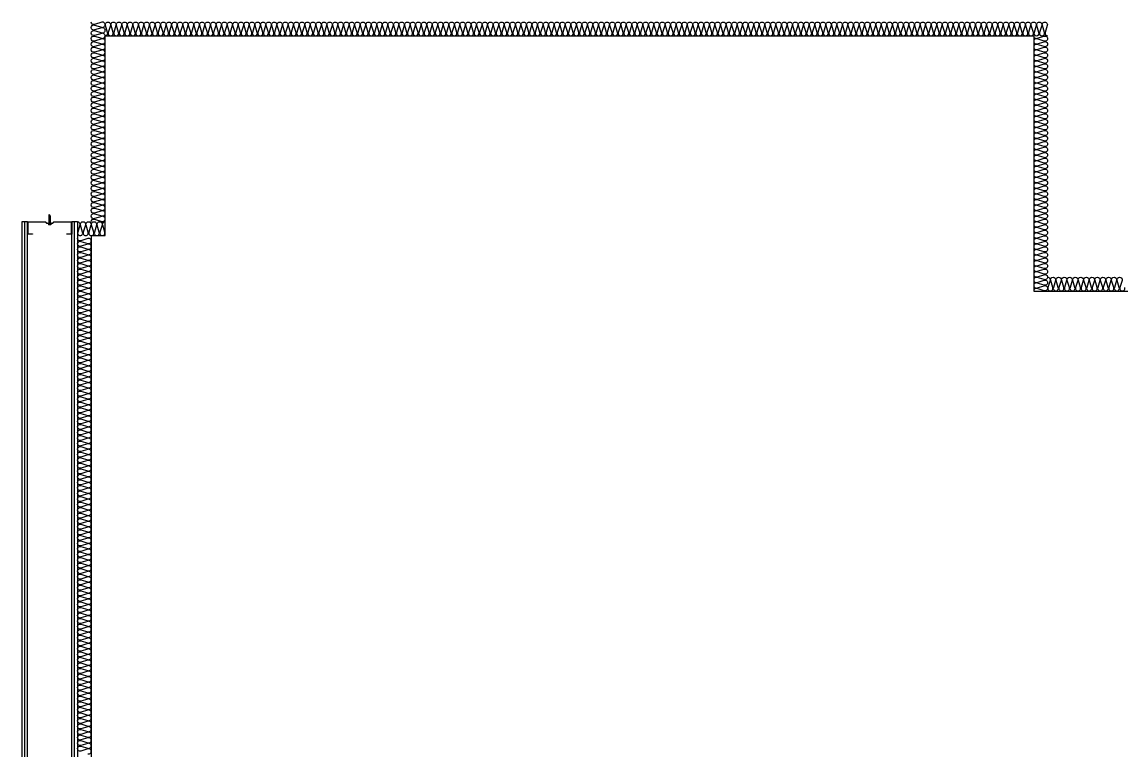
# Model space of a CAD drawing. Header units: millimetres. Extents: x 19868 to 801382, y -4805 to 85279.
# Drawn here: x 776288 to 780253, y 40724 to 43349 of the extents above; entities that cross this region are included whole.
import ezdxf

# ---------------------------------------------------------------- set-up
doc = ezdxf.new("R2010")
doc.units = ezdxf.units.MM
doc.header["$LTSCALE"] = 250
for name, color, linetype in [('8입면선', 8, 'Continuous'), ('A-WALL-D', 7, 'Continuous'), ('GAGAM-DT', 7, 'Continuous'), ('ISL', 251, 'Continuous'), ('입면', 7, 'Continuous')]:
    doc.layers.add(name, color=color, linetype=linetype)

# ---------------------------------------------------------------- blocks, each defined once
blk = doc.blocks.new('*U293')
at = {"layer": '8입면선', "color": 8}
for p, q in [((3316397.6, 471911.4), (3316397.6, 479611.4)), ((3316577.6, 471911.4), (3316577.6, 479611.4))]:
    blk.add_line(p, q, dxfattribs=at)
at = {"layer": 'A-WALL-D'}
for p, q in [((3316387.6, 479611.4), (3316387.6, 471911.4)), ((3316407.6, 479611.4), (3316387.6, 479611.4)), ((3316407.6, 471921.4), (3316407.6, 479611.4)), ((3316567.6, 471921.4), (3316567.6, 479611.4)), ((3316587.6, 479611.4), (3316567.6, 479611.4)), ((3316587.6, 479611.4), (3316587.6, 471911.4))]:
    blk.add_line(p, q, dxfattribs=at)
at = {"layer": 'GAGAM-DT', "color": 8}
for p, q in [((3316485.3, 479605.6), (3316485.3, 479637)), ((3316490.3, 479631.5), (3316485.3, 479637)), ((3316490.3, 479605.6), (3316490.3, 479631.5)), ((3316492.7, 479605.6), (3316482.8, 479605.6)), ((3316482.8, 479605.6), (3316482.8, 479602.1)), ((3316491.2, 479600.6), (3316484.3, 479600.6)), ((3316485.3, 479605.6), (3316485.3, 479600.6)), ((3316490.3, 479605.6), (3316490.3, 479600.6)), ((3316492.7, 479605.6), (3316492.7, 479602.1))]:
    blk.add_line(p, q, dxfattribs=at)
for centre, start, end in [((3316484.3, 479602.1), 180, 270), ((3316491.2, 479602.1), 270, 0)]:
    blk.add_arc(centre, 1.51, start, end, dxfattribs=at)
at = {"layer": '입면', "color": 6}
for p, q in [((3316407.6, 479566.4), (3316407.6, 479611.4)), ((3316407.6, 479611.4), (3316472.9, 479611.4)), ((3316472.4, 479610.2), (3316408.8, 479610.2)), ((3316408.8, 479610.2), (3316408.8, 479567.6)), ((3316477.4, 479604.4), (3316472.4, 479610.2)), ((3316472.9, 479611.4), (3316477.9, 479605.6)), ((3316497.3, 479605.6), (3316502.3, 479611.4)), ((3316502.8, 479610.2), (3316497.8, 479604.4)), ((3316502.3, 479611.4), (3316567.6, 479611.4)), ((3316566.4, 479610.2), (3316502.8, 479610.2)), ((3316566.4, 479567.6), (3316566.4, 479610.2)), ((3316567.6, 479611.4), (3316567.6, 479566.4)), ((3316408.8, 479567.6), (3316425.4, 479567.6)), ((3316425.4, 479567.6), (3316425.4, 479566.4)), ((3316497.8, 479604.4), (3316477.4, 479604.4)), ((3316477.9, 479605.6), (3316497.3, 479605.6)), ((3316549.8, 479566.4), (3316549.8, 479567.6)), ((3316549.8, 479567.6), (3316566.4, 479567.6)), ((3316425.4, 479566.4), (3316407.6, 479566.4)), ((3316567.6, 479566.4), (3316549.8, 479566.4))]:
    blk.add_line(p, q, dxfattribs=at)

msp = doc.modelspace()

# ---------------------------------------------------------------- linework, layer by layer
at = {"layer": 'ISL'}
for points in [[(776538.2, 42628.9, -0.509267), (776550.3, 42637.8), (776576.1, 42630.1, 1.372593), (776576.1, 42647.8), (776550.3, 42640.1, -0.509267), (776538.2, 42648.9, -0.509267), (776550.3, 42657.8), (776576.1, 42650.1, 1.372593), (776576.1, 42667.8), (776550.3, 42660.1, -0.509267), (776538.2, 42668.9, -0.509267), (776550.3, 42677.8), (776576.1, 42670.1, 1.372593), (776576.1, 42687.8), (776550.3, 42680.1, -0.509267), (776538.2, 42688.9, -0.509267), (776550.3, 42697.8), (776576.1, 42690.1, 1.372593), (776576.1, 42707.8), (776550.3, 42700.1, -0.509267), (776538.2, 42708.9, -0.509267), (776550.3, 42717.8), (776576.1, 42710.1, 1.372593), (776576.1, 42727.8), (776550.3, 42720.1, -0.509267), (776538.2, 42728.9, -0.509267), (776550.3, 42737.8), (776576.1, 42730.1, 1.372593), (776576.1, 42747.8), (776550.3, 42740.1, -0.509267), (776538.2, 42748.9, -0.509267), (776550.3, 42757.8), (776576.1, 42750.1, 1.372593), (776576.1, 42767.8), (776550.3, 42760.1, -0.509267), (776538.2, 42768.9, -0.509267), (776550.3, 42777.8), (776576.1, 42770.1, 1.372593), (776576.1, 42787.8), (776550.3, 42780.1, -0.509267), (776538.2, 42788.9, -0.509267), (776550.3, 42797.8), (776576.1, 42790.1, 1.372593), (776576.1, 42807.8), (776550.3, 42800.1, -0.509267), (776538.2, 42808.9, -0.509267), (776550.3, 42817.8), (776576.1, 42810.1, 1.372593), (776576.1, 42827.8), (776550.3, 42820.1, -0.509267), (776538.2, 42828.9, -0.509267), (776550.3, 42837.8), (776576.1, 42830.1, 1.372593), (776576.1, 42847.8), (776550.3, 42840.1, -0.509267), (776538.2, 42848.9, -0.509267), (776550.3, 42857.8), (776576.1, 42850.1, 1.372593), (776576.1, 42867.8), (776550.3, 42860.1, -0.509267), (776538.2, 42868.9, -0.509267), (776550.3, 42877.8), (776576.1, 42870.1, 1.372593), (776576.1, 42887.8), (776550.3, 42880.1, -0.509267), (776538.2, 42888.9, -0.509267), (776550.3, 42897.8), (776576.1, 42890.1, 1.372593), (776576.1, 42907.8), (776550.3, 42900.1, -0.509267), (776538.2, 42908.9, -0.509267), (776550.3, 42917.8), (776576.1, 42910.1, 1.372593), (776576.1, 42927.8), (776550.3, 42920.1, -0.509267), (776538.2, 42928.9, -0.509267), (776550.3, 42937.8), (776576.1, 42930.1, 1.372593), (776576.1, 42947.8), (776550.3, 42940.1, -0.509267), (776538.2, 42948.9, -0.509267), (776550.3, 42957.8), (776576.1, 42950.1, 1.372593), (776576.1, 42967.8), (776550.3, 42960.1, -0.509267), (776538.2, 42968.9, -0.509267), (776550.3, 42977.8), (776576.1, 42970.1, 1.372593), (776576.1, 42987.8), (776550.3, 42980.1, -0.509267), (776538.2, 42988.9, -0.509267), (776550.3, 42997.8), (776576.1, 42990.1, 1.372593), (776576.1, 43007.8), (776550.3, 43000.1, -0.509267), (776538.2, 43008.9, -0.509267), (776550.3, 43017.8), (776576.1, 43010.1, 1.372593), (776576.1, 43027.8), (776550.3, 43020.1, -0.509267), (776538.2, 43028.9, -0.509267), (776550.3, 43037.8), (776576.1, 43030.1, 1.372593), (776576.1, 43047.8), (776550.3, 43040.1, -0.509267), (776538.2, 43048.9, -0.509267), (776550.3, 43057.8), (776576.1, 43050.1, 1.372593), (776576.1, 43067.8), (776550.3, 43060.1, -0.509267), (776538.2, 43068.9, -0.509267), (776550.3, 43077.8), (776576.1, 43070.1, 1.372593), (776576.1, 43087.8), (776550.3, 43080.1, -0.509267), (776538.2, 43088.9, -0.509267), (776550.3, 43097.8), (776576.1, 43090.1, 1.372593), (776576.1, 43107.8), (776550.3, 43100.1, -0.509267), (776538.2, 43108.9, -0.509267), (776550.3, 43117.8), (776576.1, 43110.1, 1.372593), (776576.1, 43127.8), (776550.3, 43120.1, -0.509267), (776538.2, 43128.9, -0.509267), (776550.3, 43137.8), (776576.1, 43130.1, 1.372593), (776576.1, 43147.8), (776550.3, 43140.1, -0.509267), (776538.2, 43148.9, -0.509267), (776550.3, 43157.8), (776576.1, 43150.1, 1.372593), (776576.1, 43167.8), (776550.3, 43160.1, -0.509267), (776538.2, 43168.9, -0.509267), (776550.3, 43177.8), (776576.1, 43170.1, 1.372593), (776576.1, 43187.8), (776550.3, 43180.1, -0.509267), (776538.2, 43188.9, -0.509267), (776550.3, 43197.8), (776576.1, 43190.1, 1.372593), (776576.1, 43207.8), (776550.3, 43200.1, -0.509267), (776538.2, 43208.9, -0.509267), (776550.3, 43217.8), (776576.1, 43210.1, 1.372593), (776576.1, 43227.8), (776550.3, 43220.1, -0.509267), (776538.2, 43228.9, -0.509267), (776550.3, 43237.8), (776576.1, 43230.1, 1.372593), (776576.1, 43247.8), (776550.3, 43240.1, -0.509267), (776538.2, 43248.9, -0.509267), (776550.3, 43257.8), (776576.1, 43250.1, 1.372593), (776576.1, 43267.8), (776550.3, 43260.1, -0.509267), (776538.2, 43268.9, -0.509267), (776550.3, 43277.8), (776576.1, 43270.1, 1.372593), (776576.1, 43287.8), (776550.3, 43280.1, -0.509267), (776538.2, 43288.9, -0.509267), (776550.3, 43297.8), (776576.1, 43290.1, 1.372593), (776576.1, 43307.8), (776550.3, 43300.1, -0.509267), (776538.2, 43308.9, -0.509267), (776550.3, 43317.8), (776576.1, 43310.1, 1.372593), (776576.1, 43327.8), (776550.3, 43320.1, -0.509267), (776538.2, 43328.9, -0.509267), (776550.3, 43337.8), (776576.1, 43330.1, 1.372593), (776576.1, 43347.8), (776550.3, 43340.1, -0.509267), (776538.2, 43348.9)], [(776588.2, 43298.9, 0.509267), (776597, 43311.1), (776589.4, 43336.8, -1.372593), (776607, 43336.8), (776599.4, 43311.1, 0.509267), (776608.2, 43298.9, 0.509267), (776617, 43311.1), (776609.4, 43336.8, -1.372593), (776627, 43336.8), (776619.4, 43311.1, 0.509267), (776628.2, 43298.9, 0.509267), (776637, 43311.1), (776629.4, 43336.8, -1.372593), (776647, 43336.8), (776639.4, 43311.1, 0.509267), (776648.2, 43298.9, 0.509267), (776657, 43311.1), (776649.4, 43336.8, -1.372593), (776667, 43336.8), (776659.4, 43311.1, 0.509267), (776668.2, 43298.9, 0.509267), (776677, 43311.1), (776669.4, 43336.8, -1.372593), (776687, 43336.8), (776679.4, 43311.1, 0.509267), (776688.2, 43298.9, 0.509267), (776697, 43311.1), (776689.4, 43336.8, -1.372593), (776707, 43336.8), (776699.4, 43311.1, 0.509267), (776708.2, 43298.9, 0.509267), (776717, 43311.1), (776709.4, 43336.8, -1.372593), (776727, 43336.8), (776719.4, 43311.1, 0.509267), (776728.2, 43298.9, 0.509267), (776737, 43311.1), (776729.4, 43336.8, -1.372593), (776747, 43336.8), (776739.4, 43311.1, 0.509267), (776748.2, 43298.9, 0.509267), (776757, 43311.1), (776749.4, 43336.8, -1.372593), (776767, 43336.8), (776759.4, 43311.1, 0.509267), (776768.2, 43298.9, 0.509267), (776777, 43311.1), (776769.4, 43336.8, -1.372593), (776787, 43336.8), (776779.4, 43311.1, 0.509267), (776788.2, 43298.9, 0.509267), (776797, 43311.1), (776789.4, 43336.8, -1.372593), (776807, 43336.8), (776799.4, 43311.1, 0.509267), (776808.2, 43298.9, 0.509267), (776817, 43311.1), (776809.4, 43336.8, -1.372593), (776827, 43336.8), (776819.4, 43311.1, 0.509267), (776828.2, 43298.9, 0.509267), (776837, 43311.1), (776829.4, 43336.8, -1.372593), (776847, 43336.8), (776839.4, 43311.1, 0.509267), (776848.2, 43298.9, 0.509267), (776857, 43311.1), (776849.4, 43336.8, -1.372593), (776867, 43336.8), (776859.4, 43311.1, 0.509267), (776868.2, 43298.9, 0.509267), (776877, 43311.1), (776869.4, 43336.8, -1.372593), (776887, 43336.8), (776879.4, 43311.1, 0.509267), (776888.2, 43298.9, 0.509267), (776897, 43311.1), (776889.4, 43336.8, -1.372593), (776907, 43336.8), (776899.4, 43311.1, 0.509267), (776908.2, 43298.9, 0.509267), (776917, 43311.1), (776909.4, 43336.8, -1.372593), (776927, 43336.8), (776919.4, 43311.1, 0.509267), (776928.2, 43298.9, 0.509267), (776937, 43311.1), (776929.4, 43336.8, -1.372593), (776947, 43336.8), (776939.4, 43311.1, 0.509267), (776948.2, 43298.9, 0.509267), (776957, 43311.1), (776949.4, 43336.8, -1.372593), (776967, 43336.8), (776959.4, 43311.1, 0.509267), (776968.2, 43298.9, 0.509267), (776977, 43311.1), (776969.4, 43336.8, -1.372593), (776987, 43336.8), (776979.4, 43311.1, 0.509267), (776988.2, 43298.9, 0.509267), (776997, 43311.1), (776989.4, 43336.8, -1.372593), (777007, 43336.8), (776999.4, 43311.1, 0.509267), (777008.2, 43298.9, 0.509267), (777017, 43311.1), (777009.4, 43336.8, -1.372593), (777027, 43336.8), (777019.4, 43311.1, 0.509267), (777028.2, 43298.9, 0.509267), (777037, 43311.1), (777029.4, 43336.8, -1.372593), (777047, 43336.8), (777039.4, 43311.1, 0.509267), (777048.2, 43298.9, 0.509267), (777057, 43311.1), (777049.4, 43336.8, -1.372593), (777067, 43336.8), (777059.4, 43311.1, 0.509267), (777068.2, 43298.9, 0.509267), (777077, 43311.1), (777069.4, 43336.8, -1.372593), (777087, 43336.8), (777079.4, 43311.1, 0.509267), (777088.2, 43298.9, 0.509267), (777097, 43311.1), (777089.4, 43336.8, -1.372593), (777107, 43336.8), (777099.4, 43311.1, 0.509267), (777108.2, 43298.9, 0.509267), (777117, 43311.1), (777109.4, 43336.8, -1.372593), (777127, 43336.8), (777119.4, 43311.1, 0.509267), (777128.2, 43298.9, 0.509267), (777137, 43311.1), (777129.4, 43336.8, -1.372593), (777147, 43336.8), (777139.4, 43311.1, 0.509267), (777148.2, 43298.9, 0.509267), (777157, 43311.1), (777149.4, 43336.8, -1.372593), (777167, 43336.8), (777159.4, 43311.1, 0.509267), (777168.2, 43298.9, 0.509267), (777177, 43311.1), (777169.4, 43336.8, -1.372593), (777187, 43336.8), (777179.4, 43311.1, 0.509267), (777188.2, 43298.9, 0.509267), (777197, 43311.1), (777189.4, 43336.8, -1.372593), (777207, 43336.8), (777199.4, 43311.1, 0.509267), (777208.2, 43298.9, 0.509267), (777217, 43311.1), (777209.4, 43336.8, -1.372593), (777227, 43336.8), (777219.4, 43311.1, 0.509267), (777228.2, 43298.9, 0.509267), (777237, 43311.1), (777229.4, 43336.8, -1.372593), (777247, 43336.8), (777239.4, 43311.1, 0.509267), (777248.2, 43298.9, 0.509267), (777257, 43311.1), (777249.4, 43336.8, -1.372593), (777267, 43336.8), (777259.4, 43311.1, 0.509267), (777268.2, 43298.9, 0.509267), (777277, 43311.1), (777269.4, 43336.8, -1.372593), (777287, 43336.8), (777279.4, 43311.1, 0.509267), (777288.2, 43298.9, 0.509267), (777297, 43311.1), (777289.4, 43336.8, -1.372593), (777307, 43336.8), (777299.4, 43311.1, 0.509267), (777308.2, 43298.9, 0.509267), (777317, 43311.1), (777309.4, 43336.8, -1.372593), (777327, 43336.8), (777319.4, 43311.1, 0.509267), (777328.2, 43298.9, 0.509267), (777337, 43311.1), (777329.4, 43336.8, -1.372593), (777347, 43336.8), (777339.4, 43311.1, 0.509267), (777348.2, 43298.9, 0.509267), (777357, 43311.1), (777349.4, 43336.8, -1.372593), (777367, 43336.8), (777359.4, 43311.1, 0.509267), (777368.2, 43298.9, 0.509267), (777377, 43311.1), (777369.4, 43336.8, -1.372593), (777387, 43336.8), (777379.4, 43311.1, 0.509267), (777388.2, 43298.9, 0.509267), (777397, 43311.1), (777389.4, 43336.8, -1.372593), (777407, 43336.8), (777399.4, 43311.1, 0.509267), (777408.2, 43298.9, 0.509267), (777417, 43311.1), (777409.4, 43336.8, -1.372593), (777427, 43336.8), (777419.4, 43311.1, 0.509267), (777428.2, 43298.9, 0.509267), (777437, 43311.1), (777429.4, 43336.8, -1.372593), (777447, 43336.8), (777439.4, 43311.1, 0.509267), (777448.2, 43298.9, 0.509267), (777457, 43311.1), (777449.4, 43336.8, -1.372593), (777467, 43336.8), (777459.4, 43311.1, 0.509267), (777468.2, 43298.9, 0.509267), (777477, 43311.1), (777469.4, 43336.8, -1.372593), (777487, 43336.8), (777479.4, 43311.1, 0.509267), (777488.2, 43298.9, 0.509267), (777497, 43311.1), (777489.4, 43336.8, -1.372593), (777507, 43336.8), (777499.4, 43311.1, 0.509267), (777508.2, 43298.9, 0.509267), (777517, 43311.1), (777509.4, 43336.8, -1.372593), (777527, 43336.8), (777519.4, 43311.1, 0.509267), (777528.2, 43298.9, 0.509267), (777537, 43311.1), (777529.4, 43336.8, -1.372593), (777547, 43336.8), (777539.4, 43311.1, 0.509267), (777548.2, 43298.9, 0.509267), (777557, 43311.1), (777549.4, 43336.8, -1.372593), (777567, 43336.8), (777559.4, 43311.1, 0.509267), (777568.2, 43298.9, 0.509267), (777577, 43311.1), (777569.4, 43336.8, -1.372593), (777587, 43336.8), (777579.4, 43311.1, 0.509267), (777588.2, 43298.9, 0.509267), (777597, 43311.1), (777589.4, 43336.8, -1.372593), (777607, 43336.8), (777599.4, 43311.1, 0.509267), (777608.2, 43298.9, 0.509267), (777617, 43311.1), (777609.4, 43336.8, -1.372593), (777627, 43336.8), (777619.4, 43311.1, 0.509267), (777628.2, 43298.9, 0.509267), (777637, 43311.1), (777629.4, 43336.8, -1.372593), (777647, 43336.8), (777639.4, 43311.1, 0.509267), (777648.2, 43298.9, 0.509267), (777657, 43311.1), (777649.4, 43336.8, -1.372593), (777667, 43336.8), (777659.4, 43311.1, 0.509267), (777668.2, 43298.9, 0.509267), (777677, 43311.1), (777669.4, 43336.8, -1.372593), (777687, 43336.8), (777679.4, 43311.1, 0.509267), (777688.2, 43298.9, 0.509267), (777697, 43311.1), (777689.4, 43336.8, -1.372593), (777707, 43336.8), (777699.4, 43311.1, 0.509267), (777708.2, 43298.9, 0.509267), (777717, 43311.1), (777709.4, 43336.8, -1.372593), (777727, 43336.8), (777719.4, 43311.1, 0.509267), (777728.2, 43298.9, 0.509267), (777737, 43311.1), (777729.4, 43336.8, -1.372593), (777747, 43336.8), (777739.4, 43311.1, 0.509267), (777748.2, 43298.9, 0.509267), (777757, 43311.1), (777749.4, 43336.8, -1.372593), (777767, 43336.8), (777759.4, 43311.1, 0.509267), (777768.2, 43298.9, 0.509267), (777777, 43311.1), (777769.4, 43336.8, -1.372593), (777787, 43336.8), (777779.4, 43311.1, 0.509267), (777788.2, 43298.9, 0.509267), (777797, 43311.1), (777789.4, 43336.8, -1.372593), (777807, 43336.8), (777799.4, 43311.1, 0.509267), (777808.2, 43298.9, 0.509267), (777817, 43311.1), (777809.4, 43336.8, -1.372593), (777827, 43336.8), (777819.4, 43311.1, 0.509267), (777828.2, 43298.9, 0.509267), (777837, 43311.1), (777829.4, 43336.8, -1.372593), (777847, 43336.8), (777839.4, 43311.1, 0.509267), (777848.2, 43298.9, 0.509267), (777857, 43311.1), (777849.4, 43336.8, -1.372593), (777867, 43336.8), (777859.4, 43311.1, 0.509267), (777868.2, 43298.9, 0.509267), (777877, 43311.1), (777869.4, 43336.8, -1.372593), (777887, 43336.8), (777879.4, 43311.1, 0.509267), (777888.2, 43298.9, 0.509267), (777897, 43311.1), (777889.4, 43336.8, -1.372593), (777907, 43336.8), (777899.4, 43311.1, 0.509267), (777908.2, 43298.9, 0.509267), (777917, 43311.1), (777909.4, 43336.8, -1.372593), (777927, 43336.8), (777919.4, 43311.1, 0.509267), (777928.2, 43298.9, 0.509267), (777937, 43311.1), (777929.4, 43336.8, -1.372593), (777947, 43336.8), (777939.4, 43311.1, 0.509267), (777948.2, 43298.9, 0.509267), (777957, 43311.1), (777949.4, 43336.8, -1.372593), (777967, 43336.8), (777959.4, 43311.1, 0.509267), (777968.2, 43298.9, 0.509267), (777977, 43311.1), (777969.4, 43336.8, -1.372593), (777987, 43336.8), (777979.4, 43311.1, 0.509267), (777988.2, 43298.9, 0.509267), (777997, 43311.1), (777989.4, 43336.8, -1.372593), (778007, 43336.8), (777999.4, 43311.1, 0.509267), (778008.2, 43298.9, 0.509267), (778017, 43311.1), (778009.4, 43336.8, -1.372593), (778027, 43336.8), (778019.4, 43311.1, 0.509267), (778028.2, 43298.9, 0.509267), (778037, 43311.1), (778029.4, 43336.8, -1.372593), (778047, 43336.8), (778039.4, 43311.1, 0.509267), (778048.2, 43298.9, 0.509267), (778057, 43311.1), (778049.4, 43336.8, -1.372593), (778067, 43336.8), (778059.4, 43311.1, 0.509267), (778068.2, 43298.9, 0.509267), (778077, 43311.1), (778069.4, 43336.8, -1.372593), (778087, 43336.8), (778079.4, 43311.1, 0.509267), (778088.2, 43298.9, 0.509267), (778097, 43311.1), (778089.4, 43336.8, -1.372593), (778107, 43336.8), (778099.4, 43311.1, 0.509267), (778108.2, 43298.9, 0.509267), (778117, 43311.1), (778109.4, 43336.8, -1.372593), (778127, 43336.8), (778119.4, 43311.1, 0.509267), (778128.2, 43298.9, 0.509267), (778137, 43311.1), (778129.4, 43336.8, -1.372593), (778147, 43336.8), (778139.4, 43311.1, 0.509267), (778148.2, 43298.9, 0.509267), (778157, 43311.1), (778149.4, 43336.8, -1.372593), (778167, 43336.8), (778159.4, 43311.1, 0.509267), (778168.2, 43298.9, 0.509267), (778177, 43311.1), (778169.4, 43336.8, -1.372593), (778187, 43336.8), (778179.4, 43311.1, 0.509267), (778188.2, 43298.9, 0.509267), (778197, 43311.1), (778189.4, 43336.8, -1.372593), (778207, 43336.8), (778199.4, 43311.1, 0.509267), (778208.2, 43298.9, 0.509267), (778217, 43311.1), (778209.4, 43336.8, -1.372593), (778227, 43336.8), (778219.4, 43311.1, 0.509267), (778228.2, 43298.9, 0.509267), (778237, 43311.1), (778229.4, 43336.8, -1.372593), (778247, 43336.8), (778239.4, 43311.1, 0.509267), (778248.2, 43298.9, 0.509267), (778257, 43311.1), (778249.4, 43336.8, -1.372593), (778267, 43336.8), (778259.4, 43311.1, 0.509267), (778268.2, 43298.9, 0.509267), (778277, 43311.1), (778269.4, 43336.8, -1.372593), (778287, 43336.8), (778279.4, 43311.1, 0.509267), (778288.2, 43298.9, 0.509267), (778297, 43311.1), (778289.4, 43336.8, -1.372593), (778307, 43336.8), (778299.4, 43311.1, 0.509267), (778308.2, 43298.9, 0.509267), (778317, 43311.1), (778309.4, 43336.8, -1.372593), (778327, 43336.8), (778319.4, 43311.1, 0.509267), (778328.2, 43298.9, 0.509267), (778337, 43311.1), (778329.4, 43336.8, -1.372593), (778347, 43336.8), (778339.4, 43311.1, 0.509267), (778348.2, 43298.9, 0.509267), (778357, 43311.1), (778349.4, 43336.8, -1.372593), (778367, 43336.8), (778359.4, 43311.1, 0.509267), (778368.2, 43298.9, 0.509267), (778377, 43311.1), (778369.4, 43336.8, -1.372593), (778387, 43336.8), (778379.4, 43311.1, 0.509267), (778388.2, 43298.9, 0.509267), (778397, 43311.1), (778389.4, 43336.8, -1.372593), (778407, 43336.8), (778399.4, 43311.1, 0.509267), (778408.2, 43298.9, 0.509267), (778417, 43311.1), (778409.4, 43336.8, -1.372593), (778427, 43336.8), (778419.4, 43311.1, 0.509267), (778428.2, 43298.9, 0.509267), (778437, 43311.1), (778429.4, 43336.8, -1.372593), (778447, 43336.8), (778439.4, 43311.1, 0.509267), (778448.2, 43298.9, 0.509267), (778457, 43311.1), (778449.4, 43336.8, -1.372593), (778467, 43336.8), (778459.4, 43311.1, 0.509267), (778468.2, 43298.9, 0.509267), (778477, 43311.1), (778469.4, 43336.8, -1.372593), (778487, 43336.8), (778479.4, 43311.1, 0.509267), (778488.2, 43298.9, 0.509267), (778497, 43311.1), (778489.4, 43336.8, -1.372593), (778507, 43336.8), (778499.4, 43311.1, 0.509267), (778508.2, 43298.9, 0.509267), (778517, 43311.1), (778509.4, 43336.8, -1.372593), (778527, 43336.8), (778519.4, 43311.1, 0.509267), (778528.2, 43298.9, 0.509267), (778537, 43311.1), (778529.4, 43336.8, -1.372593), (778547, 43336.8), (778539.4, 43311.1, 0.509267), (778548.2, 43298.9, 0.509267), (778557, 43311.1), (778549.4, 43336.8, -1.372593), (778567, 43336.8), (778559.4, 43311.1, 0.509267), (778568.2, 43298.9, 0.509267), (778577, 43311.1), (778569.4, 43336.8, -1.372593), (778587, 43336.8), (778579.4, 43311.1, 0.509267), (778588.2, 43298.9, 0.509267), (778597, 43311.1), (778589.4, 43336.8, -1.372593), (778607, 43336.8), (778599.4, 43311.1, 0.509267), (778608.2, 43298.9, 0.509267), (778617, 43311.1), (778609.4, 43336.8, -1.372593), (778627, 43336.8), (778619.4, 43311.1, 0.509267), (778628.2, 43298.9, 0.509267), (778637, 43311.1), (778629.4, 43336.8, -1.372593), (778647, 43336.8), (778639.4, 43311.1, 0.509267), (778648.2, 43298.9, 0.509267), (778657, 43311.1), (778649.4, 43336.8, -1.372593), (778667, 43336.8), (778659.4, 43311.1, 0.509267), (778668.2, 43298.9, 0.509267), (778677, 43311.1), (778669.4, 43336.8, -1.372593), (778687, 43336.8), (778679.4, 43311.1, 0.509267), (778688.2, 43298.9, 0.509267), (778697, 43311.1), (778689.4, 43336.8, -1.372593), (778707, 43336.8), (778699.4, 43311.1, 0.509267), (778708.2, 43298.9, 0.509267), (778717, 43311.1), (778709.4, 43336.8, -1.372593), (778727, 43336.8), (778719.4, 43311.1, 0.509267), (778728.2, 43298.9, 0.509267), (778737, 43311.1), (778729.4, 43336.8, -1.372593), (778747, 43336.8), (778739.4, 43311.1, 0.509267), (778748.2, 43298.9, 0.509267), (778757, 43311.1), (778749.4, 43336.8, -1.372593), (778767, 43336.8), (778759.4, 43311.1, 0.509267), (778768.2, 43298.9, 0.509267), (778777, 43311.1), (778769.4, 43336.8, -1.372593), (778787, 43336.8), (778779.4, 43311.1, 0.509267), (778788.2, 43298.9, 0.509267), (778797, 43311.1), (778789.4, 43336.8, -1.372593), (778807, 43336.8), (778799.4, 43311.1, 0.509267), (778808.2, 43298.9, 0.509267), (778817, 43311.1), (778809.4, 43336.8, -1.372593), (778827, 43336.8), (778819.4, 43311.1, 0.509267), (778828.2, 43298.9, 0.509267), (778837, 43311.1), (778829.4, 43336.8, -1.372593), (778847, 43336.8), (778839.4, 43311.1, 0.509267), (778848.2, 43298.9, 0.509267), (778857, 43311.1), (778849.4, 43336.8, -1.372593), (778867, 43336.8), (778859.4, 43311.1, 0.509267), (778868.2, 43298.9, 0.509267), (778877, 43311.1), (778869.4, 43336.8, -1.372593), (778887, 43336.8), (778879.4, 43311.1, 0.509267), (778888.2, 43298.9, 0.509267), (778897, 43311.1), (778889.4, 43336.8, -1.372593), (778907, 43336.8), (778899.4, 43311.1, 0.509267), (778908.2, 43298.9, 0.509267), (778917, 43311.1), (778909.4, 43336.8, -1.372593), (778927, 43336.8), (778919.4, 43311.1, 0.509267), (778928.2, 43298.9, 0.509267), (778937, 43311.1), (778929.4, 43336.8, -1.372593), (778947, 43336.8), (778939.4, 43311.1, 0.509267), (778948.2, 43298.9, 0.509267), (778957, 43311.1), (778949.4, 43336.8, -1.372593), (778967, 43336.8), (778959.4, 43311.1, 0.509267), (778968.2, 43298.9, 0.509267), (778977, 43311.1), (778969.4, 43336.8, -1.372593), (778987, 43336.8), (778979.4, 43311.1, 0.509267), (778988.2, 43298.9, 0.509267), (778997, 43311.1), (778989.4, 43336.8, -1.372593), (779007, 43336.8), (778999.4, 43311.1, 0.509267), (779008.2, 43298.9, 0.509267), (779017, 43311.1), (779009.4, 43336.8, -1.372593), (779027, 43336.8), (779019.4, 43311.1, 0.509267), (779028.2, 43298.9, 0.509267), (779037, 43311.1), (779029.4, 43336.8, -1.372593), (779047, 43336.8), (779039.4, 43311.1, 0.509267), (779048.2, 43298.9, 0.509267), (779057, 43311.1), (779049.4, 43336.8, -1.372593), (779067, 43336.8), (779059.4, 43311.1, 0.509267), (779068.2, 43298.9, 0.509267), (779077, 43311.1), (779069.4, 43336.8, -1.372593), (779087, 43336.8), (779079.4, 43311.1, 0.509267), (779088.2, 43298.9, 0.509267), (779097, 43311.1), (779089.4, 43336.8, -1.372593), (779107, 43336.8), (779099.4, 43311.1, 0.509267), (779108.2, 43298.9, 0.509267), (779117, 43311.1), (779109.4, 43336.8, -1.372593), (779127, 43336.8), (779119.4, 43311.1, 0.509267), (779128.2, 43298.9, 0.509267), (779137, 43311.1), (779129.4, 43336.8, -1.372593), (779147, 43336.8), (779139.4, 43311.1, 0.509267), (779148.2, 43298.9, 0.509267), (779157, 43311.1), (779149.4, 43336.8, -1.372593), (779167, 43336.8), (779159.4, 43311.1, 0.509267), (779168.2, 43298.9, 0.509267), (779177, 43311.1), (779169.4, 43336.8, -1.372593), (779187, 43336.8), (779179.4, 43311.1, 0.509267), (779188.2, 43298.9, 0.509267), (779197, 43311.1), (779189.4, 43336.8, -1.372593), (779207, 43336.8), (779199.4, 43311.1, 0.509267), (779208.2, 43298.9, 0.509267), (779217, 43311.1), (779209.4, 43336.8, -1.372593), (779227, 43336.8), (779219.4, 43311.1, 0.509267), (779228.2, 43298.9, 0.509267), (779237, 43311.1), (779229.4, 43336.8, -1.372593), (779247, 43336.8), (779239.4, 43311.1, 0.509267), (779248.2, 43298.9, 0.509267), (779257, 43311.1), (779249.4, 43336.8, -1.372593), (779267, 43336.8), (779259.4, 43311.1, 0.509267), (779268.2, 43298.9, 0.509267), (779277, 43311.1), (779269.4, 43336.8, -1.372593), (779287, 43336.8), (779279.4, 43311.1, 0.509267), (779288.2, 43298.9, 0.509267), (779297, 43311.1), (779289.4, 43336.8, -1.372593), (779307, 43336.8), (779299.4, 43311.1, 0.509267), (779308.2, 43298.9, 0.509267), (779317, 43311.1), (779309.4, 43336.8, -1.372593), (779327, 43336.8), (779319.4, 43311.1, 0.509267), (779328.2, 43298.9, 0.509267), (779337, 43311.1), (779329.4, 43336.8, -1.372593), (779347, 43336.8), (779339.4, 43311.1, 0.509267), (779348.2, 43298.9, 0.509267), (779357, 43311.1), (779349.4, 43336.8, -1.372593), (779367, 43336.8), (779359.4, 43311.1, 0.509267), (779368.2, 43298.9, 0.509267), (779377, 43311.1), (779369.4, 43336.8, -1.372593), (779387, 43336.8), (779379.4, 43311.1, 0.509267), (779388.2, 43298.9, 0.509267), (779397, 43311.1), (779389.4, 43336.8, -1.372593), (779407, 43336.8), (779399.4, 43311.1, 0.509267), (779408.2, 43298.9, 0.509267), (779417, 43311.1), (779409.4, 43336.8, -1.372593), (779427, 43336.8), (779419.4, 43311.1, 0.509267), (779428.2, 43298.9, 0.509267), (779437, 43311.1), (779429.4, 43336.8, -1.372593), (779447, 43336.8), (779439.4, 43311.1, 0.509267), (779448.2, 43298.9, 0.509267), (779457, 43311.1), (779449.4, 43336.8, -1.372593), (779467, 43336.8), (779459.4, 43311.1, 0.509267), (779468.2, 43298.9, 0.509267), (779477, 43311.1), (779469.4, 43336.8, -1.372593), (779487, 43336.8), (779479.4, 43311.1, 0.509267), (779488.2, 43298.9, 0.509267), (779497, 43311.1), (779489.4, 43336.8, -1.372593), (779507, 43336.8), (779499.4, 43311.1, 0.509267), (779508.2, 43298.9, 0.509267), (779517, 43311.1), (779509.4, 43336.8, -1.372593), (779527, 43336.8), (779519.4, 43311.1, 0.509267), (779528.2, 43298.9, 0.509267), (779537, 43311.1), (779529.4, 43336.8, -1.372593), (779547, 43336.8), (779539.4, 43311.1, 0.509267), (779548.2, 43298.9, 0.509267), (779557, 43311.1), (779549.4, 43336.8, -1.372593), (779567, 43336.8), (779559.4, 43311.1, 0.509267), (779568.2, 43298.9, 0.509267), (779577, 43311.1), (779569.4, 43336.8, -1.372593), (779587, 43336.8), (779579.4, 43311.1, 0.509267), (779588.2, 43298.9, 0.509267), (779597, 43311.1), (779589.4, 43336.8, -1.372593), (779607, 43336.8), (779599.4, 43311.1, 0.509267), (779608.2, 43298.9, 0.509267), (779617, 43311.1), (779609.4, 43336.8, -1.372593), (779627, 43336.8), (779619.4, 43311.1, 0.509267), (779628.2, 43298.9, 0.509267), (779637, 43311.1), (779629.4, 43336.8, -1.372593), (779647, 43336.8), (779639.4, 43311.1, 0.509267), (779648.2, 43298.9, 0.509267), (779657, 43311.1), (779649.4, 43336.8, -1.372593), (779667, 43336.8), (779659.4, 43311.1, 0.509267), (779668.2, 43298.9, 0.509267), (779677, 43311.1), (779669.4, 43336.8, -1.372593), (779687, 43336.8), (779679.4, 43311.1, 0.509267), (779688.2, 43298.9, 0.509267), (779697, 43311.1), (779689.4, 43336.8, -1.372593), (779707, 43336.8), (779699.4, 43311.1, 0.509267), (779708.2, 43298.9, 0.509267), (779717, 43311.1), (779709.4, 43336.8, -1.372593), (779727, 43336.8), (779719.4, 43311.1, 0.509267), (779728.2, 43298.9, 0.509267), (779737, 43311.1), (779729.4, 43336.8, -1.372593), (779747, 43336.8), (779739.4, 43311.1, 0.509267), (779748.2, 43298.9, 0.509267), (779757, 43311.1), (779749.4, 43336.8, -1.372593), (779767, 43336.8), (779759.4, 43311.1, 0.509267), (779768.2, 43298.9, 0.509267), (779777, 43311.1), (779769.4, 43336.8, -1.372593), (779787, 43336.8), (779779.4, 43311.1, 0.509267), (779788.2, 43298.9, 0.509267), (779797, 43311.1), (779789.4, 43336.8, -1.372593), (779807, 43336.8), (779799.4, 43311.1, 0.509267), (779808.2, 43298.9, 0.509267), (779817, 43311.1), (779809.4, 43336.8, -1.372593), (779827, 43336.8), (779819.4, 43311.1, 0.509267), (779828.2, 43298.9, 0.509267), (779837, 43311.1), (779829.4, 43336.8, -1.372593), (779847, 43336.8), (779839.4, 43311.1, 0.509267), (779848.2, 43298.9, 0.509267), (779857, 43311.1), (779849.4, 43336.8, -1.372593), (779867, 43336.8), (779859.4, 43311.1, 0.509267), (779868.2, 43298.9, 0.509267), (779877, 43311.1), (779869.4, 43336.8, -1.372593), (779887, 43336.8), (779879.4, 43311.1, 0.509267), (779888.2, 43298.9, 0.509267), (779897, 43311.1), (779889.4, 43336.8, -1.372593), (779907, 43336.8), (779899.4, 43311.1, 0.509267), (779908.2, 43298.9, 0.509267), (779917, 43311.1), (779909.4, 43336.8, -1.372593), (779927, 43336.8), (779919.4, 43311.1, 0.509267), (779928.2, 43298.9, 0.509267), (779937, 43311.1), (779929.4, 43336.8, -1.372593), (779947, 43336.8), (779939.4, 43311.1, 0.509267), (779948.2, 43298.9, 0.509267), (779957, 43311.1), (779949.4, 43336.8, -1.372593), (779967, 43336.8), (779959.4, 43311.1, 0.509267), (779968.2, 43298.9, 0.509267), (779977, 43311.1), (779969.4, 43336.8, -1.372593), (779987, 43336.8), (779979.4, 43311.1, 0.509267), (779988.2, 43298.9)], [(779938.2, 43298.9, 0.00027), (779938.2, 43298.9, 0.509267), (779950.3, 43290.1), (779976.1, 43297.8, -1.372593), (779976.1, 43280.1), (779950.3, 43287.8, 0.509267), (779938.2, 43278.9, 0.509267), (779950.3, 43270.1), (779976.1, 43277.8, -1.372593), (779976.1, 43260.1), (779950.3, 43267.8, 0.509267), (779938.2, 43258.9, 0.509267), (779950.3, 43250.1), (779976.1, 43257.8, -1.372593), (779976.1, 43240.1), (779950.3, 43247.8, 0.509267), (779938.2, 43238.9, 0.509267), (779950.3, 43230.1), (779976.1, 43237.8, -1.372593), (779976.1, 43220.1), (779950.3, 43227.8, 0.509267), (779938.2, 43218.9, 0.509267), (779950.3, 43210.1), (779976.1, 43217.8, -1.372593), (779976.1, 43200.1), (779950.3, 43207.8, 0.509267), (779938.2, 43198.9, 0.509267), (779950.3, 43190.1), (779976.1, 43197.8, -1.372593), (779976.1, 43180.1), (779950.3, 43187.8, 0.509267), (779938.2, 43178.9, 0.509267), (779950.3, 43170.1), (779976.1, 43177.8, -1.372593), (779976.1, 43160.1), (779950.3, 43167.8, 0.509267), (779938.2, 43158.9, 0.509267), (779950.3, 43150.1), (779976.1, 43157.8, -1.372593), (779976.1, 43140.1), (779950.3, 43147.8, 0.509267), (779938.2, 43138.9, 0.509267), (779950.3, 43130.1), (779976.1, 43137.8, -1.372593), (779976.1, 43120.1), (779950.3, 43127.8, 0.509267), (779938.2, 43118.9, 0.509267), (779950.3, 43110.1), (779976.1, 43117.8, -1.372593), (779976.1, 43100.1), (779950.3, 43107.8, 0.509267), (779938.2, 43098.9, 0.509267), (779950.3, 43090.1), (779976.1, 43097.8, -1.372593), (779976.1, 43080.1), (779950.3, 43087.8, 0.509267), (779938.2, 43078.9, 0.509267), (779950.3, 43070.1), (779976.1, 43077.8, -1.372593), (779976.1, 43060.1), (779950.3, 43067.8, 0.509267), (779938.2, 43058.9, 0.509267), (779950.3, 43050.1), (779976.1, 43057.8, -1.372593), (779976.1, 43040.1), (779950.3, 43047.8, 0.509267), (779938.2, 43038.9, 0.509267), (779950.3, 43030.1), (779976.1, 43037.8, -1.372593), (779976.1, 43020.1), (779950.3, 43027.8, 0.509267), (779938.2, 43018.9, 0.509267), (779950.3, 43010.1), (779976.1, 43017.8, -1.372593), (779976.1, 43000.1), (779950.3, 43007.8, 0.509267), (779938.2, 42998.9, 0.509267), (779950.3, 42990.1), (779976.1, 42997.8, -1.372593), (779976.1, 42980.1), (779950.3, 42987.8, 0.509267), (779938.2, 42978.9, 0.509267), (779950.3, 42970.1), (779976.1, 42977.8, -1.372593), (779976.1, 42960.1), (779950.3, 42967.8, 0.509267), (779938.2, 42958.9, 0.509267), (779950.3, 42950.1), (779976.1, 42957.8, -1.372593), (779976.1, 42940.1), (779950.3, 42947.8, 0.509267), (779938.2, 42938.9, 0.509267), (779950.3, 42930.1), (779976.1, 42937.8, -1.372593), (779976.1, 42920.1), (779950.3, 42927.8, 0.509267), (779938.2, 42918.9, 0.509267), (779950.3, 42910.1), (779976.1, 42917.8, -1.372593), (779976.1, 42900.1), (779950.3, 42907.8, 0.509267), (779938.2, 42898.9, 0.509267), (779950.3, 42890.1), (779976.1, 42897.8, -1.372593), (779976.1, 42880.1), (779950.3, 42887.8, 0.509267), (779938.2, 42878.9, 0.509267), (779950.3, 42870.1), (779976.1, 42877.8, -1.372593), (779976.1, 42860.1), (779950.3, 42867.8, 0.509267), (779938.2, 42858.9, 0.509267), (779950.3, 42850.1), (779976.1, 42857.8, -1.372593), (779976.1, 42840.1), (779950.3, 42847.8, 0.509267), (779938.2, 42838.9, 0.509267), (779950.3, 42830.1), (779976.1, 42837.8, -1.372593), (779976.1, 42820.1), (779950.3, 42827.8, 0.509267), (779938.2, 42818.9, 0.509267), (779950.3, 42810.1), (779976.1, 42817.8, -1.372593), (779976.1, 42800.1), (779950.3, 42807.8, 0.509267), (779938.2, 42798.9, 0.509267), (779950.3, 42790.1), (779976.1, 42797.8, -1.372593), (779976.1, 42780.1), (779950.3, 42787.8, 0.509267), (779938.2, 42778.9, 0.509267), (779950.3, 42770.1), (779976.1, 42777.8, -1.372593), (779976.1, 42760.1), (779950.3, 42767.8, 0.509267), (779938.2, 42758.9, 0.509267), (779950.3, 42750.1), (779976.1, 42757.8, -1.372593), (779976.1, 42740.1), (779950.3, 42747.8, 0.509267), (779938.2, 42738.9, 0.509267), (779950.3, 42730.1), (779976.1, 42737.8, -1.372593), (779976.1, 42720.1), (779950.3, 42727.8, 0.509267), (779938.2, 42718.9, 0.509267), (779950.3, 42710.1), (779976.1, 42717.8, -1.372593), (779976.1, 42700.1), (779950.3, 42707.8, 0.509267), (779938.2, 42698.9, 0.509267), (779950.3, 42690.1), (779976.1, 42697.8, -1.372593), (779976.1, 42680.1), (779950.3, 42687.8, 0.509267), (779938.2, 42678.9, 0.509267), (779950.3, 42670.1), (779976.1, 42677.8, -1.372593), (779976.1, 42660.1), (779950.3, 42667.8, 0.509267), (779938.2, 42658.9, 0.509267), (779950.3, 42650.1), (779976.1, 42657.8, -1.372593), (779976.1, 42640.1), (779950.3, 42647.8, 0.509267), (779938.2, 42638.9, 0.509267), (779950.3, 42630.1), (779976.1, 42637.8, -1.372593), (779976.1, 42620.1), (779950.3, 42627.8, 0.509267), (779938.2, 42618.9, 0.509267), (779950.3, 42610.1), (779976.1, 42617.8, -1.372593), (779976.1, 42600.1), (779950.3, 42607.8, 0.509267), (779938.2, 42598.9, 0.509267), (779950.3, 42590.1), (779976.1, 42597.8, -1.372593), (779976.1, 42580.1), (779950.3, 42587.8, 0.509267), (779938.2, 42578.9, 0.509267), (779950.3, 42570.1), (779976.1, 42577.8, -1.372593), (779976.1, 42560.1), (779950.3, 42567.8, 0.509267), (779938.2, 42558.9, 0.509267), (779950.3, 42550.1), (779976.1, 42557.8, -1.372593), (779976.1, 42540.1), (779950.3, 42547.8, 0.509267), (779938.2, 42538.9, 0.509267), (779950.3, 42530.1), (779976.1, 42537.8, -1.372593), (779976.1, 42520.1), (779950.3, 42527.8, 0.509267), (779938.2, 42518.9, 0.509267), (779950.3, 42510.1), (779976.1, 42517.8, -1.372593), (779976.1, 42500.1), (779950.3, 42507.8, 0.509267), (779938.2, 42498.9, 0.509267), (779950.3, 42490.1), (779976.1, 42497.8, -1.372593), (779976.1, 42480.1), (779950.3, 42487.8, 0.509267), (779938.2, 42478.9, 0.509267), (779950.3, 42470.1), (779976.1, 42477.8, -1.372593), (779976.1, 42460.1), (779950.3, 42467.8, 0.509267), (779938.2, 42458.9, 0.509267), (779950.3, 42450.1), (779976.1, 42457.8, -1.372593), (779976.1, 42440.1), (779950.3, 42447.8, 0.509267), (779938.2, 42438.9, 0.509267), (779950.3, 42430.1), (779976.1, 42437.8, -1.372593), (779976.1, 42420.1), (779950.3, 42427.8, 0.509267), (779938.2, 42418.9, 0.509267), (779950.3, 42410.1), (779976.1, 42417.8, -1.372593), (779976.1, 42400.1), (779950.3, 42407.8, 0.509267), (779938.2, 42398.9, 0.509267), (779950.3, 42390.1), (779976.1, 42397.8, -1.372593), (779976.1, 42380.1), (779950.3, 42387.8, 0.509267), (779938.2, 42378.9)], [(776488.2, 42628.9, -0.509241), (776497.1, 42616.8), (776489.4, 42591, 1.372593), (776507.1, 42591), (776499.4, 42616.8, -0.509292), (776508.2, 42628.9, -0.509241), (776517.1, 42616.8), (776509.4, 42591, 1.372593), (776527.1, 42591), (776519.4, 42616.8, -0.509292), (776528.2, 42628.9, -0.509241), (776537.1, 42616.8), (776529.4, 42591, 1.372593), (776547.1, 42591), (776539.4, 42616.8, -0.509292), (776548.2, 42628.9, -0.509241), (776557.1, 42616.8), (776549.4, 42591, 1.372593), (776567.1, 42591), (776559.4, 42616.8, -0.509292), (776568.2, 42628.9, -0.509241), (776577.1, 42616.8), (776569.4, 42591, 1.372593), (776587.1, 42591), (776579.4, 42616.8, -0.509292), (776588.2, 42628.9)], [(776526.1, 40710.1, 1.372593), (776526.1, 40727.8), (776500.3, 40720.1, -0.509207), (776488.2, 40728.9, -0.509327), (776500.3, 40737.8), (776526.1, 40730.1, 1.372593), (776526.1, 40747.8), (776500.3, 40740.1, -0.509207), (776488.2, 40748.9, -0.509327), (776500.3, 40757.8), (776526.1, 40750.1, 1.372593), (776526.1, 40767.8), (776500.3, 40760.1, -0.509207), (776488.2, 40768.9, -0.509327), (776500.3, 40777.8), (776526.1, 40770.1, 1.372593), (776526.1, 40787.8), (776500.3, 40780.1, -0.509207), (776488.2, 40788.9, -0.509327), (776500.3, 40797.8), (776526.1, 40790.1, 1.372593), (776526.1, 40807.8), (776500.3, 40800.1, -0.509207), (776488.2, 40808.9, -0.509327), (776500.3, 40817.8), (776526.1, 40810.1, 1.372593), (776526.1, 40827.8), (776500.3, 40820.1, -0.509207), (776488.2, 40828.9, -0.509327), (776500.3, 40837.8), (776526.1, 40830.1, 1.372593), (776526.1, 40847.8), (776500.3, 40840.1, -0.509207), (776488.2, 40848.9, -0.509327), (776500.3, 40857.8), (776526.1, 40850.1, 1.372593), (776526.1, 40867.8), (776500.3, 40860.1, -0.509207), (776488.2, 40868.9, -0.509327), (776500.3, 40877.8), (776526.1, 40870.1, 1.372593), (776526.1, 40887.8), (776500.3, 40880.1, -0.509207), (776488.2, 40888.9, -0.509327), (776500.3, 40897.8), (776526.1, 40890.1, 1.372593), (776526.1, 40907.8), (776500.3, 40900.1, -0.509207), (776488.2, 40908.9, -0.509327), (776500.3, 40917.8), (776526.1, 40910.1, 1.372593), (776526.1, 40927.8), (776500.3, 40920.1, -0.509207), (776488.2, 40928.9, -0.509327), (776500.3, 40937.8), (776526.1, 40930.1, 1.372593), (776526.1, 40947.8), (776500.3, 40940.1, -0.509207), (776488.2, 40948.9, -0.509327), (776500.3, 40957.8), (776526.1, 40950.1, 1.372593), (776526.1, 40967.8), (776500.3, 40960.1, -0.509207), (776488.2, 40968.9, -0.509327), (776500.3, 40977.8), (776526.1, 40970.1, 1.372593), (776526.1, 40987.8), (776500.3, 40980.1, -0.509207), (776488.2, 40988.9, -0.509327), (776500.3, 40997.8), (776526.1, 40990.1, 1.372593), (776526.1, 41007.8), (776500.3, 41000.1, -0.509207), (776488.2, 41008.9, -0.509327), (776500.3, 41017.8), (776526.1, 41010.1, 1.372593), (776526.1, 41027.8), (776500.3, 41020.1, -0.509207), (776488.2, 41028.9, -0.509327), (776500.3, 41037.8), (776526.1, 41030.1, 1.372593), (776526.1, 41047.8), (776500.3, 41040.1, -0.509207), (776488.2, 41048.9, -0.509327), (776500.3, 41057.8), (776526.1, 41050.1, 1.372593), (776526.1, 41067.8), (776500.3, 41060.1, -0.509207), (776488.2, 41068.9, -0.509327), (776500.3, 41077.8), (776526.1, 41070.1, 1.372593), (776526.1, 41087.8), (776500.3, 41080.1, -0.509207), (776488.2, 41088.9, -0.509327), (776500.3, 41097.8), (776526.1, 41090.1, 1.372593), (776526.1, 41107.8), (776500.3, 41100.1, -0.509207), (776488.2, 41108.9, -0.509327), (776500.3, 41117.8), (776526.1, 41110.1, 1.372593), (776526.1, 41127.8), (776500.3, 41120.1, -0.509207), (776488.2, 41128.9, -0.509327), (776500.3, 41137.8), (776526.1, 41130.1, 1.372593), (776526.1, 41147.8), (776500.3, 41140.1, -0.509207), (776488.2, 41148.9, -0.509327), (776500.3, 41157.8), (776526.1, 41150.1, 1.372593), (776526.1, 41167.8), (776500.3, 41160.1, -0.509207), (776488.2, 41168.9, -0.509327), (776500.3, 41177.8), (776526.1, 41170.1, 1.372593), (776526.1, 41187.8), (776500.3, 41180.1, -0.509207), (776488.2, 41188.9, -0.509327), (776500.3, 41197.8), (776526.1, 41190.1, 1.372593), (776526.1, 41207.8), (776500.3, 41200.1, -0.509207), (776488.2, 41208.9, -0.509327), (776500.3, 41217.8), (776526.1, 41210.1, 1.372593), (776526.1, 41227.8), (776500.3, 41220.1, -0.509207), (776488.2, 41228.9, -0.509327), (776500.3, 41237.8), (776526.1, 41230.1, 1.372593), (776526.1, 41247.8), (776500.3, 41240.1, -0.509207), (776488.2, 41248.9, -0.509327), (776500.3, 41257.8), (776526.1, 41250.1, 1.372593), (776526.1, 41267.8), (776500.3, 41260.1, -0.509207), (776488.2, 41268.9, -0.509327), (776500.3, 41277.8), (776526.1, 41270.1, 1.372593), (776526.1, 41287.8), (776500.3, 41280.1, -0.509207), (776488.2, 41288.9, -0.509327), (776500.3, 41297.8), (776526.1, 41290.1, 1.372593), (776526.1, 41307.8), (776500.3, 41300.1, -0.509207), (776488.2, 41308.9, -0.509327), (776500.3, 41317.8), (776526.1, 41310.1, 1.372593), (776526.1, 41327.8), (776500.3, 41320.1, -0.509207), (776488.2, 41328.9, -0.509327), (776500.3, 41337.8), (776526.1, 41330.1, 1.372593), (776526.1, 41347.8), (776500.3, 41340.1, -0.509207), (776488.2, 41348.9, -0.509327), (776500.3, 41357.8), (776526.1, 41350.1, 1.372593), (776526.1, 41367.8), (776500.3, 41360.1, -0.509207), (776488.2, 41368.9, -0.509327), (776500.3, 41377.8), (776526.1, 41370.1, 1.372593), (776526.1, 41387.8), (776500.3, 41380.1, -0.509207), (776488.2, 41388.9, -0.509327), (776500.3, 41397.8), (776526.1, 41390.1, 1.372593), (776526.1, 41407.8), (776500.3, 41400.1, -0.509207), (776488.2, 41408.9, -0.509327), (776500.3, 41417.8), (776526.1, 41410.1, 1.372593), (776526.1, 41427.8), (776500.3, 41420.1, -0.509207), (776488.2, 41428.9, -0.509327), (776500.3, 41437.8), (776526.1, 41430.1, 1.372593), (776526.1, 41447.8), (776500.3, 41440.1, -0.509207), (776488.2, 41448.9, -0.509327), (776500.3, 41457.8), (776526.1, 41450.1, 1.372593), (776526.1, 41467.8), (776500.3, 41460.1, -0.509207), (776488.2, 41468.9, -0.509327), (776500.3, 41477.8), (776526.1, 41470.1, 1.372593), (776526.1, 41487.8), (776500.3, 41480.1, -0.509207), (776488.2, 41488.9, -0.509327), (776500.3, 41497.8), (776526.1, 41490.1, 1.372593), (776526.1, 41507.8), (776500.3, 41500.1, -0.509207), (776488.2, 41508.9, -0.509327), (776500.3, 41517.8), (776526.1, 41510.1, 1.372593), (776526.1, 41527.8), (776500.3, 41520.1, -0.509207), (776488.2, 41528.9, -0.509327), (776500.3, 41537.8), (776526.1, 41530.1, 1.372593), (776526.1, 41547.8), (776500.3, 41540.1, -0.509207), (776488.2, 41548.9, -0.509327), (776500.3, 41557.8), (776526.1, 41550.1, 1.372593), (776526.1, 41567.8), (776500.3, 41560.1, -0.509207), (776488.2, 41568.9, -0.509327), (776500.3, 41577.8), (776526.1, 41570.1, 1.372593), (776526.1, 41587.8), (776500.3, 41580.1, -0.509207), (776488.2, 41588.9, -0.509327), (776500.3, 41597.8), (776526.1, 41590.1, 1.372593), (776526.1, 41607.8), (776500.3, 41600.1, -0.509207), (776488.2, 41608.9, -0.509327), (776500.3, 41617.8), (776526.1, 41610.1, 1.372593), (776526.1, 41627.8), (776500.3, 41620.1, -0.509207), (776488.2, 41628.9, -0.509327), (776500.3, 41637.8), (776526.1, 41630.1, 1.372593), (776526.1, 41647.8), (776500.3, 41640.1, -0.509207), (776488.2, 41648.9, -0.509327), (776500.3, 41657.8), (776526.1, 41650.1, 1.372593), (776526.1, 41667.8), (776500.3, 41660.1, -0.509207), (776488.2, 41668.9, -0.509327), (776500.3, 41677.8), (776526.1, 41670.1, 1.372593), (776526.1, 41687.8), (776500.3, 41680.1, -0.509207), (776488.2, 41688.9, -0.509327), (776500.3, 41697.8), (776526.1, 41690.1, 1.372593), (776526.1, 41707.8), (776500.3, 41700.1, -0.509207), (776488.2, 41708.9, -0.509327), (776500.3, 41717.8), (776526.1, 41710.1, 1.372593), (776526.1, 41727.8), (776500.3, 41720.1, -0.509207), (776488.2, 41728.9, -0.509327), (776500.3, 41737.8), (776526.1, 41730.1, 1.372593), (776526.1, 41747.8), (776500.3, 41740.1, -0.509207), (776488.2, 41748.9, -0.509327), (776500.3, 41757.8), (776526.1, 41750.1, 1.372593), (776526.1, 41767.8), (776500.3, 41760.1, -0.509207), (776488.2, 41768.9, -0.509327), (776500.3, 41777.8), (776526.1, 41770.1, 1.372593), (776526.1, 41787.8), (776500.3, 41780.1, -0.509207), (776488.2, 41788.9, -0.509327), (776500.3, 41797.8), (776526.1, 41790.1, 1.372593), (776526.1, 41807.8), (776500.3, 41800.1, -0.509207), (776488.2, 41808.9, -0.509327), (776500.3, 41817.8), (776526.1, 41810.1, 1.372593), (776526.1, 41827.8), (776500.3, 41820.1, -0.509207), (776488.2, 41828.9, -0.509327), (776500.3, 41837.8), (776526.1, 41830.1, 1.372593), (776526.1, 41847.8), (776500.3, 41840.1, -0.509207), (776488.2, 41848.9, -0.509327), (776500.3, 41857.8), (776526.1, 41850.1, 1.372593), (776526.1, 41867.8), (776500.3, 41860.1, -0.509207), (776488.2, 41868.9, -0.509327), (776500.3, 41877.8), (776526.1, 41870.1, 1.372593), (776526.1, 41887.8), (776500.3, 41880.1, -0.509207), (776488.2, 41888.9, -0.509327), (776500.3, 41897.8), (776526.1, 41890.1, 1.372593), (776526.1, 41907.8), (776500.3, 41900.1, -0.509207), (776488.2, 41908.9, -0.509327), (776500.3, 41917.8), (776526.1, 41910.1, 1.372593), (776526.1, 41927.8), (776500.3, 41920.1, -0.509207), (776488.2, 41928.9, -0.509327), (776500.3, 41937.8), (776526.1, 41930.1, 1.372593), (776526.1, 41947.8), (776500.3, 41940.1, -0.509207), (776488.2, 41948.9, -0.509327), (776500.3, 41957.8), (776526.1, 41950.1, 1.372593), (776526.1, 41967.8), (776500.3, 41960.1, -0.509207), (776488.2, 41968.9, -0.509327), (776500.3, 41977.8), (776526.1, 41970.1, 1.372593), (776526.1, 41987.8), (776500.3, 41980.1, -0.509207), (776488.2, 41988.9, -0.509327), (776500.3, 41997.8), (776526.1, 41990.1, 1.372593), (776526.1, 42007.8), (776500.3, 42000.1, -0.509207), (776488.2, 42008.9, -0.509327), (776500.3, 42017.8), (776526.1, 42010.1, 1.372593), (776526.1, 42027.8), (776500.3, 42020.1, -0.509207), (776488.2, 42028.9, -0.509327), (776500.3, 42037.8), (776526.1, 42030.1, 1.372593), (776526.1, 42047.8), (776500.3, 42040.1, -0.509207), (776488.2, 42048.9, -0.509327), (776500.3, 42057.8), (776526.1, 42050.1, 1.372593), (776526.1, 42067.8), (776500.3, 42060.1, -0.509207), (776488.2, 42068.9, -0.509327), (776500.3, 42077.8), (776526.1, 42070.1, 1.372593), (776526.1, 42087.8), (776500.3, 42080.1, -0.509207), (776488.2, 42088.9, -0.509327), (776500.3, 42097.8), (776526.1, 42090.1, 1.372593), (776526.1, 42107.8), (776500.3, 42100.1, -0.509207), (776488.2, 42108.9, -0.509327), (776500.3, 42117.8), (776526.1, 42110.1, 1.372593), (776526.1, 42127.8), (776500.3, 42120.1, -0.509207), (776488.2, 42128.9, -0.509327), (776500.3, 42137.8), (776526.1, 42130.1, 1.372593), (776526.1, 42147.8), (776500.3, 42140.1, -0.509207), (776488.2, 42148.9, -0.509327), (776500.3, 42157.8), (776526.1, 42150.1, 1.372593), (776526.1, 42167.8), (776500.3, 42160.1, -0.509207), (776488.2, 42168.9, -0.509327), (776500.3, 42177.8), (776526.1, 42170.1, 1.372593), (776526.1, 42187.8), (776500.3, 42180.1, -0.509207), (776488.2, 42188.9, -0.509327), (776500.3, 42197.8), (776526.1, 42190.1, 1.372593), (776526.1, 42207.8), (776500.3, 42200.1, -0.509207), (776488.2, 42208.9, -0.509327), (776500.3, 42217.8), (776526.1, 42210.1, 1.372593), (776526.1, 42227.8), (776500.3, 42220.1, -0.509207), (776488.2, 42228.9, -0.509327), (776500.3, 42237.8), (776526.1, 42230.1, 1.372593), (776526.1, 42247.8), (776500.3, 42240.1, -0.509207), (776488.2, 42248.9, -0.509327), (776500.3, 42257.8), (776526.1, 42250.1, 1.372593), (776526.1, 42267.8), (776500.3, 42260.1, -0.509207), (776488.2, 42268.9, -0.509327), (776500.3, 42277.8), (776526.1, 42270.1, 1.372593), (776526.1, 42287.8), (776500.3, 42280.1, -0.509207), (776488.2, 42288.9, -0.509327), (776500.3, 42297.8), (776526.1, 42290.1, 1.372593), (776526.1, 42307.8), (776500.3, 42300.1, -0.509207), (776488.2, 42308.9, -0.509327), (776500.3, 42317.8), (776526.1, 42310.1, 1.372593), (776526.1, 42327.8), (776500.3, 42320.1, -0.509207), (776488.2, 42328.9, -0.509327), (776500.3, 42337.8), (776526.1, 42330.1, 1.372593), (776526.1, 42347.8), (776500.3, 42340.1, -0.509207), (776488.2, 42348.9, -0.509327), (776500.3, 42357.8), (776526.1, 42350.1, 1.372593), (776526.1, 42367.8), (776500.3, 42360.1, -0.509207), (776488.2, 42368.9, -0.509327), (776500.3, 42377.8), (776526.1, 42370.1, 1.372593), (776526.1, 42387.8), (776500.3, 42380.1, -0.509207), (776488.2, 42388.9, -0.509327), (776500.3, 42397.8), (776526.1, 42390.1, 1.372593), (776526.1, 42407.8), (776500.3, 42400.1, -0.509207), (776488.2, 42408.9, -0.509327), (776500.3, 42417.8), (776526.1, 42410.1, 1.372593), (776526.1, 42427.8), (776500.3, 42420.1, -0.509207), (776488.2, 42428.9, -0.509327), (776500.3, 42437.8), (776526.1, 42430.1, 1.372593), (776526.1, 42447.8), (776500.3, 42440.1, -0.509207), (776488.2, 42448.9, -0.509327), (776500.3, 42457.8), (776526.1, 42450.1, 1.372593), (776526.1, 42467.8), (776500.3, 42460.1, -0.509207), (776488.2, 42468.9, -0.509327), (776500.3, 42477.8), (776526.1, 42470.1, 1.372593), (776526.1, 42487.8), (776500.3, 42480.1, -0.509207), (776488.2, 42488.9, -0.509327), (776500.3, 42497.8), (776526.1, 42490.1, 1.372593), (776526.1, 42507.8), (776500.3, 42500.1, -0.509207), (776488.2, 42508.9, -0.509327), (776500.3, 42517.8), (776526.1, 42510.1, 1.372593), (776526.1, 42527.8), (776500.3, 42520.1, -0.509207), (776488.2, 42528.9, -0.509327), (776500.3, 42537.8), (776526.1, 42530.1, 1.372593), (776526.1, 42547.8), (776500.3, 42540.1, -0.509207), (776488.2, 42548.9, -0.509327), (776500.3, 42557.8), (776526.1, 42550.1, 1.372593), (776526.1, 42567.8), (776500.3, 42560.1, -0.509207), (776488.2, 42568.9)], [(779988.2, 42428.9, -0.509267), (779997, 42416.8), (779989.4, 42391.1, 1.372593), (780007, 42391.1), (779999.4, 42416.8, -0.509267), (780008.2, 42428.9, -0.509267), (780017, 42416.8), (780009.4, 42391.1, 1.372593), (780027, 42391.1), (780019.4, 42416.8, -0.509267), (780028.2, 42428.9, -0.509267), (780037, 42416.8), (780029.4, 42391.1, 1.372593), (780047, 42391.1), (780039.4, 42416.8, -0.509267), (780048.2, 42428.9, -0.509267), (780057, 42416.8), (780049.4, 42391.1, 1.372593), (780067, 42391.1), (780059.4, 42416.8, -0.509267), (780068.2, 42428.9, -0.509267), (780077, 42416.8), (780069.4, 42391.1, 1.372593), (780087, 42391.1), (780079.4, 42416.8, -0.509267), (780088.2, 42428.9, -0.509267), (780097, 42416.8), (780089.4, 42391.1, 1.372593), (780107, 42391.1), (780099.4, 42416.8, -0.509267), (780108.2, 42428.9, -0.509267), (780117, 42416.8), (780109.4, 42391.1, 1.372593), (780127, 42391.1), (780119.4, 42416.8, -0.509267), (780128.2, 42428.9, -0.509267), (780137, 42416.8), (780129.4, 42391.1, 1.372593), (780147, 42391.1), (780139.4, 42416.8, -0.509267), (780148.2, 42428.9, -0.509267), (780157, 42416.8), (780149.4, 42391.1, 1.372593), (780167, 42391.1), (780159.4, 42416.8, -0.509267), (780168.2, 42428.9, -0.509267), (780177, 42416.8), (780169.4, 42391.1, 1.372593), (780187, 42391.1), (780179.4, 42416.8, -0.509267), (780188.2, 42428.9, -0.509267), (780197, 42416.8), (780189.4, 42391.1, 1.372593), (780207, 42391.1), (780199.4, 42416.8, -0.509267), (780208.2, 42428.9, -0.509267), (780217, 42416.8), (780209.4, 42391.1, 1.372593), (780227, 42391.1), (780219.4, 42416.8, -0.509267), (780228.2, 42428.9, -0.509267), (780237, 42416.8), (780229.4, 42391.1, 1.372593), (780247, 42391.1), (780239.4, 42416.8, -0.509267), (780248.2, 42428.9, -0.509267), (780257, 42416.8), (780249.4, 42391.1, 1.372593), (780267, 42391.1)]]:
    msp.add_lwpolyline(points, format="xyb", dxfattribs=at)
msp.add_lwpolyline([(776538.2, 35028.9), (776539.1, 42578.9), (776588.2, 42578.9), (776588.2, 43298.9), (779938.2, 43298.9), (779938.2, 42378.9), (780838.2, 42378.9), (780838.2, 43298.9), (782988.2, 43298.9), (782988.2, 42578.9), (783388.2, 42578.9), (783388.2, 43298.9), (784938.2, 43298.9), (784938.2, 42378.9), (785738.2, 42378.9), (785738.2, 35028.9)], dxfattribs=at)

# ---------------------------------------------------------------- block references
at = {"layer": 'A-WALL-D'}
msp.add_blockref('*U293', (-2540099.4, -436982.5), dxfattribs=at)

doc.saveas('drawing.dxf')
